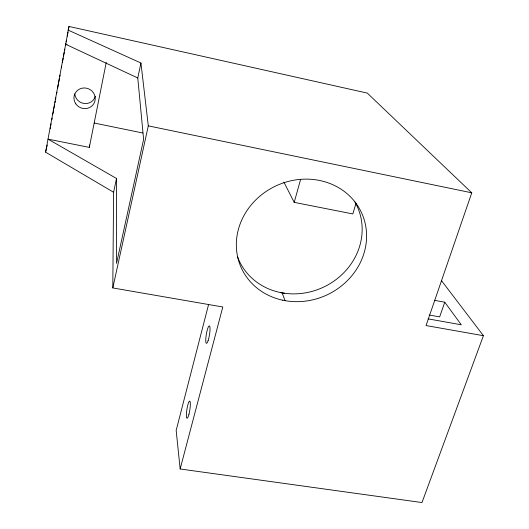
<?xml version="1.0" encoding="UTF-8"?>
<svg xmlns="http://www.w3.org/2000/svg" width="529" height="529" viewBox="0 0 529 529"><rect width="100%" height="100%" fill="white"/><g stroke="black" fill="none" stroke-linecap="round" stroke-linejoin="round"><path stroke-width="0.79" d="M441.503 280.641L483.42 335.697L421.983 502.55L180.158 468.978L222.795 306.985L112.803 287.941L113.596 192.258L116.512 178.485L47.98 139.114L89.315 147.393L106.25 62.415M89.315 147.393L89.546 144.946M113.596 192.258L45.58 152.167L68.995 26.45L367.298 93.097L471.769 192.814L426.057 325.56L483.42 335.697M50.215 128.646L50.513 127.026M50.81 125.406L51.108 123.779M51.855 119.726L52.153 118.106M52.9 114.052L53.641 109.992M53.945 108.372L54.685 104.319M54.983 102.692L55.28 101.072M55.578 99.452L55.876 97.825M56.623 93.772L56.92 92.152M57.668 88.092L58.415 84.038M58.712 82.418L59.453 78.358M59.751 76.738L60.055 75.118M61.39 67.818L61.688 66.191M62.435 62.138L63.182 58.084M63.48 56.458L64.227 52.404M64.525 50.784L64.822 49.164M65.563 45.104L65.861 43.484M66.165 41.864L66.462 40.237M67.203 36.184L67.95 32.13M68.248 30.503L68.995 26.45M116.512 178.485L116.539 263.363L143.617 139.365L137.771 77.981L140.939 63.011L68.01 30.047M112.803 287.941L148.299 125.862L140.939 63.011M45.58 152.167L47.279 145.025M208.505 304.81L176.164 430.421L180.158 468.978M355.924 203.645L352.81 213.928L294.203 202.362L300.617 179.424M434.296 300.3L444.763 302.211L439.645 316.897L429.224 315.033M280.496 292.577L284.549 293.297M428.1 318.875L461.288 324.786L444.763 302.211M94.281 123.045L142.837 133.01M148.299 125.862L471.769 192.814M67.024 44.502L65.417 44.152L137.771 77.981M283.855 182.062L294.203 202.362M282.116 292.861L285.058 300.651M95.319 96.265A10.494 10.077 23.2 0 1 84.316 103.505A10.494 10.077 23.2 0 1 74.82 93.95M354.919 201.979A64.961 59.308 -24.9 0 1 323.232 287.287A64.961 59.308 -24.9 0 1 237.508 256.684M75.786 103.843A10.706 10.269 22.1 0 0 94.175 103.043A10.706 10.269 22.1 0 0 83.807 87.966A10.706 10.269 22.1 0 0 75.786 103.843M282.605 300.174A66.145 60.187 -24.8 0 0 364.884 222.187A66.145 60.187 -24.8 0 0 256.896 198.838A66.145 60.187 -24.8 0 0 282.605 300.174M188.972 414.174A8.695 1.488 -81.2 0 0 189.699 401.075A8.695 1.488 -81.2 0 0 186.426 413.757A8.695 1.488 -81.2 0 0 188.972 414.174M208.142 340.504A8.854 1.6 -80.5 0 0 209.629 326.089A8.854 1.6 -80.5 0 0 205.92 337.29A8.854 1.6 -80.5 0 0 208.142 340.504"/></g></svg>
